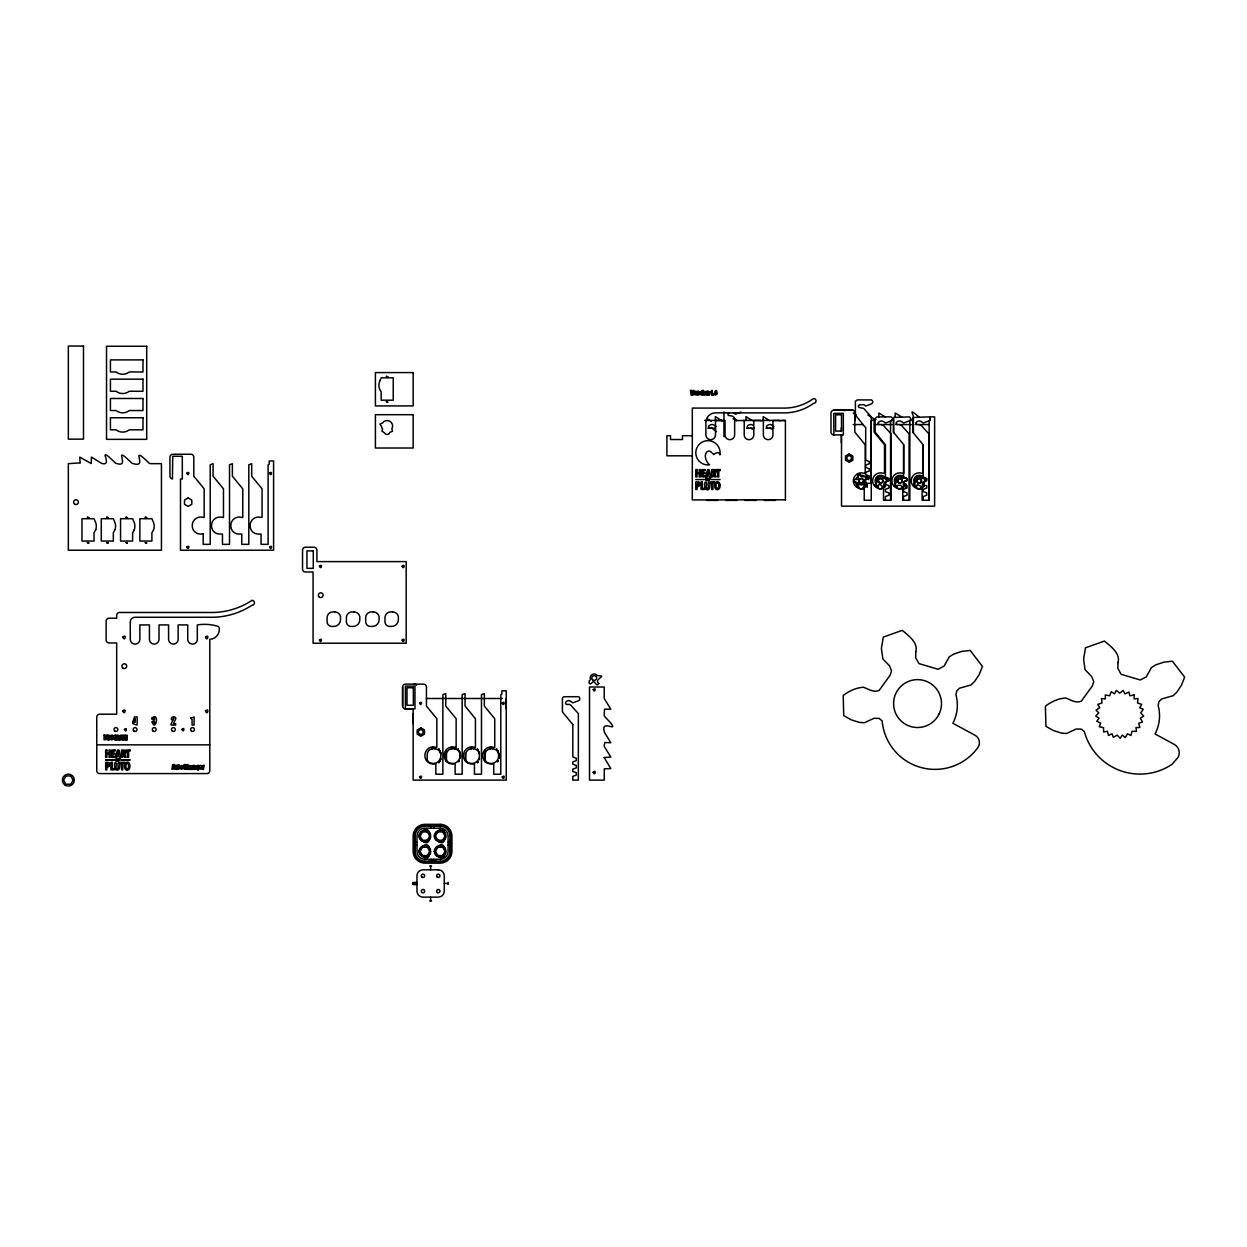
<?xml version="1.0" encoding="UTF-8"?>
<svg xmlns="http://www.w3.org/2000/svg" width="1247" height="1247" viewBox="0 0 1247 1247"><rect width="100%" height="100%" fill="white"/><g stroke="black" fill="none" stroke-linecap="round" stroke-linejoin="round"><path stroke-width="1.5" d="M405.4 708.873L405.4 686.131L414.97 686.131L414.97 708.873L405.4 708.873A2.868 2.868 0 0 1 402.61 706.005L402.61 687.003A2.868 2.868 0 0 1 405.493 684.12L423.575 684.12A2.868 2.868 0 0 1 426.443 687.003L426.443 706.067L436.84 718.693L436.84 747.312L435.904 747.312A8.417 8.417 0 0 0 424.915 755.963A7.996 7.996 0 0 0 432.522 763.928L435.858 763.912L435.842 774.216L442.872 774.216L442.872 694.673L445.756 693.566L445.756 706.067L456.137 718.693L456.137 747.312L455.171 747.312A8.417 8.417 0 0 0 444.181 755.963A7.996 7.996 0 0 0 451.788 763.928L455.124 763.912L455.155 774.216L462.169 774.216L462.169 694.673L465.053 693.566L465.053 706.067L475.434 718.708L475.434 747.327L474.437 747.327A8.417 8.417 0 0 0 463.479 755.978A7.996 7.996 0 0 0 471.085 763.928L474.421 763.912L474.452 774.216L481.482 774.216L481.482 694.673L484.35 693.566L484.35 706.067L494.747 718.708L494.747 747.327L493.734 747.327A8.417 8.417 0 0 0 482.792 755.978A7.996 7.996 0 0 0 490.398 763.928L493.734 763.912L493.75 774.216L500.78 774.216L500.78 694.797L501.886 694.049L501.886 690.822L506.251 690.822L506.251 780.108L413.147 780.108L413.147 708.873L405.119 708.842M413.147 723.634L413.147 713.658M506.251 708.857L506.251 698.491M903.514 444.758L903.498 477.149L907.037 478.443L907.037 480.796L903.498 482.075L903.498 484.382L907.037 485.66L907.037 488.013L903.498 489.307L903.498 491.599L907.037 492.892L907.037 495.23L903.498 496.524L903.514 500.281M909.032 500.281L909.079 433.785L901.441 425.352L899.243 424.557M890.545 500.281L890.545 420.738L893.413 419.615L893.413 432.117L903.81 444.758L903.81 473.377L902.844 473.377A7.996 7.996 0 0 0 891.901 480.391A7.996 7.996 0 0 0 902.064 488.497L902.828 488.232L902.812 500.281L909.842 500.281L909.842 420.738L912.726 419.615L912.726 432.117L923.107 444.758L923.216 477.149L926.755 478.443L926.755 480.796L923.216 482.075C925.009 489.541 920.738 486.081 917.558 484.6C915.594 489.307 911.728 484.35 915.532 482.34A3.928 3.928 0 0 1 917.153 477.242A3.928 3.928 0 0 1 922.344 478.474C935.203 477.772 913.521 484.319 926.755 485.66L926.755 488.013L923.216 489.307L923.216 491.599L926.755 492.892L926.755 495.23L923.216 496.524L923.248 500.281M928.766 500.281L928.797 433.785L921.159 425.352L918.977 424.557M695.779 479.565L704.43 479.565M718.677 486.704L718.708 484.787A3.663 3.663 0 0 0 718.381 483.649A1.621 1.621 0 0 0 717.945 483.103L716.854 483.057M119.806 739.939L119.65 735.574L117.078 735.122L117.015 739.907L118.262 739.923L118.294 737.772L118.652 739.923L121.816 739.112L121.879 739.97L124.451 740.001L124.482 736.837L125.682 740.017L126.15 736.79L126.118 740.017L127.21 740.032L127.256 735.247L125.635 735.216L125.324 737.46L125.027 735.216L123.422 735.2L123.359 739.985M924.651 481.077L924.651 481.28A5.502 5.502 0 0 1 922.312 485.317M450.027 836.082L450.9 835.693L450.027 851.405A9.82 9.82 0 0 1 440.207 861.225L424.884 861.225A9.82 9.82 0 0 1 415.064 851.405L415.064 836.082A9.82 9.82 0 0 1 424.884 826.262L440.207 826.262A9.82 9.82 0 0 1 450.027 836.082L450.027 851.405L450.9 851.795A10.303 10.303 0 0 1 440.596 862.098L424.494 862.098A10.303 10.303 0 0 1 414.191 851.795L414.191 835.693A10.303 10.303 0 0 1 424.494 825.389L440.596 825.389A10.303 10.303 0 0 1 450.9 835.693L450.9 851.795M450.027 844.983L450.9 835.693M714.765 473.579A1.668 1.668 0 0 0 715.716 472.457A2.619 2.619 0 0 0 715.84 471.428L715.778 470.976A1.777 1.777 0 0 0 714.656 469.698A2.884 2.884 0 0 0 713.736 469.605L711.694 469.636L711.694 476.931L712.879 476.931L713.565 473.798L714.718 476.931L716.027 476.931L714.749 473.548M894.473 485.722L895.097 483.555M418.898 836.082C433.504 813.075 433.504 859.089 418.898 836.082L420.099 836.082L423.341 830.299M426.427 841.865L429.669 836.082L430.075 833.09L424.884 830.097L419.693 833.09L419.693 839.075L424.884 842.068L430.667 837.625L426.427 830.299M418.898 851.405C433.504 828.398 433.504 874.412 418.898 851.405L420.099 851.405L423.341 845.622M426.427 857.188L429.669 851.405L430.075 848.412L424.884 845.419L419.693 848.412L419.693 854.398L424.884 857.39L430.667 852.964L426.427 845.622M434.221 836.082C448.826 813.075 448.826 859.089 434.221 836.082L435.421 836.082L438.663 830.299M441.765 841.865L444.992 836.082L445.397 833.09L440.207 830.097L435.032 833.09L435.032 839.075L440.207 842.068L445.99 837.625L441.765 830.299M434.221 851.405C448.826 828.398 448.826 874.412 434.221 851.405L435.421 851.405L438.663 845.622M441.765 857.188L444.992 851.405L445.397 848.412L440.207 845.419L435.032 848.412L435.032 854.398L440.207 857.39L445.99 852.964L441.765 845.622M851.498 458.74L851.576 458.117A2.4 2.4 0 0 0 847.991 456.043A2.4 2.4 0 0 0 847.991 460.19A2.4 2.4 0 0 0 851.576 458.117M866.291 483.119A5.502 5.502 0 0 1 864.046 485.566L862.737 488.793A2.868 2.868 0 0 1 858.419 486.314L858.544 485.566A5.502 5.502 0 0 1 855.863 481.763M120.008 739.939L120.694 735.169L122.487 735.184L123.141 739.985M897.123 485.566L896.998 486.314A2.868 2.868 0 0 0 899.866 489.183L902.641 487.047M698.772 484.428L697.042 485.379L697.681 482.994A1.839 1.839 0 0 1 698.554 483.166L698.788 484.007M719.909 454.609L720.033 453.986A12.158 12.158 0 0 0 708.187 440.643A12.158 12.158 0 0 0 695.81 453.487A12.158 12.158 0 0 0 709.59 464.819A12.08 12.08 0 0 1 705.459 457.462A6.594 6.594 0 0 1 706.472 452.38A2.821 2.821 0 0 1 710.198 451.383A22.306 22.306 0 0 1 713.783 454.609A7.716 7.716 0 0 1 716.807 452.77A2.494 2.494 0 0 1 719.503 453.565A1.824 1.824 0 0 1 719.909 454.609L719.909 454.719M878.371 479.892L876.766 479.472M897.653 479.892L896.047 479.472M916.95 479.892L915.345 479.472M440.55 759.563L438.866 762.681A10.771 10.771 0 0 0 440.861 758.425A10.646 10.646 0 0 1 438.866 762.681M433.613 747.514L432.226 747.514M452.91 747.514L451.523 747.514M472.192 747.514L470.805 747.514M491.489 747.514L490.102 747.514M883.359 487.047L880.585 489.183A2.868 2.868 0 0 1 877.701 486.314L877.826 485.566A5.502 5.502 0 0 1 877.42 485.317M921.938 487.047L919.164 489.183A2.868 2.868 0 0 1 916.28 486.314L916.405 485.566A5.502 5.502 0 0 1 915.999 485.317M424.884 861.225L424.494 862.098L431.103 861.225L431.103 859.308M440.207 826.262L440.596 825.389L433.94 826.262L433.987 828.179M863.47 481.81L864.826 482.776M458.834 761.714L459.41 760.67A10.771 10.771 0 0 1 458.818 761.699A10.646 10.646 0 0 0 459.41 760.67M497.413 761.714L497.989 760.67A10.771 10.771 0 0 1 497.397 761.699A10.646 10.646 0 0 0 497.989 760.67M421.891 841.273L422.484 840.229L429.124 840.322M420.66 831.843L427.285 831.936L427.877 830.892M421.891 856.595L422.484 855.551L429.124 855.645M420.66 847.181L427.285 847.259L427.877 846.23M437.214 841.273L437.822 840.229L444.446 840.322M435.982 831.843L442.607 831.936L443.199 830.892M437.214 856.595L437.822 855.551L444.446 855.645M435.982 847.181L442.607 847.259L443.199 846.23M419.101 837.625L420.099 836.082L419.101 834.539M419.101 852.964L420.099 851.405L419.101 849.862M430.667 834.539L429.669 836.082L430.87 836.082M434.424 837.625L435.421 836.082L434.424 834.539M430.667 849.862L429.669 851.405L430.87 851.405M445.99 834.539L444.992 836.082L446.192 836.082M434.424 852.964L435.421 851.405L434.424 849.862M445.99 849.862L444.992 851.405L446.192 851.405M477.445 762.681L478.131 761.714A10.646 10.646 0 0 1 477.445 762.681A10.771 10.771 0 0 0 478.115 761.699M865.808 483.961L866.213 486.424L862.737 488.793M885.089 483.961L885.51 486.424L882.611 488.341M904.387 483.961L904.792 486.424L901.3 488.793M923.668 483.961L924.074 486.424L920.598 488.793M907.161 480.485C900.49 479.581 906.351 491.069 900.926 485.629C899.087 483.197 890.529 490.32 896.234 482.34A3.928 3.928 0 0 1 897.856 477.242A3.928 3.928 0 0 1 903.062 478.474L905.836 477.991L907.192 479.3M887.178 480.594L887.459 477.85M415.064 851.405L414.191 851.795L415.064 845.185L416.981 845.185M430.075 839.075L427.285 840.229L427.877 841.273M445.397 839.075L442.607 840.229L443.199 841.273M430.075 854.398L427.285 855.551L427.877 856.595M445.397 854.398L442.607 855.551L443.199 856.595M741.014 412.056L735.434 414.207L733.517 412.866M865.995 477.663L868.161 477.85L868.707 479.799M708.561 489.307A1.995 1.995 0 0 0 709.029 488.886A2.323 2.323 0 0 0 709.356 488.325L709.512 487.889A4.645 4.645 0 0 0 709.637 486.922C711.258 480.874 706.862 480.079 708.358 486.642A4.645 4.645 0 0 1 708.312 487.374L707.174 488.434L706.207 487.328A4.583 4.583 0 0 1 706.161 486.735C707.688 480.142 703.246 480.75 704.898 486.985A4.879 4.879 0 0 0 704.976 487.733L705.272 488.575A1.964 1.964 0 0 0 705.989 489.338L706.878 489.619A3.382 3.382 0 0 0 707.688 489.619L707.937 489.572M729.214 412.866L727.967 413.583L728.186 415.329L732.846 416.264L736.868 420.535M911.822 419.6C917.013 416.919 905.197 405.337 919.07 417.09M427.285 831.936L429.124 831.843M442.607 831.936L444.446 831.843M420.66 840.322L422.484 840.229L423.341 841.865M435.982 840.322L437.822 840.229L438.663 841.865M427.285 847.259L429.124 847.181M442.607 847.259L444.446 847.181M420.66 855.645L422.484 855.551L423.341 857.188M435.982 855.645L437.822 855.551L438.663 857.188M886.056 477.57L885.089 477.632M924.635 477.57L923.668 477.632M833.853 434.922L833.76 413.38L843.346 413.38L843.346 434.922L833.853 434.922A2.868 2.868 0 0 1 830.985 432.054L830.985 413.053A2.868 2.868 0 0 1 833.853 410.185L852.901 410.185L854.678 411.37L854.818 432.117L865.215 444.758L865.215 473.377L864.233 473.377A7.996 7.996 0 0 0 853.307 480.391A7.996 7.996 0 0 0 863.47 488.481L864.233 488.232L864.218 500.281L871.248 500.281L871.248 420.738L874.116 419.615L874.116 432.117L884.513 444.758L884.513 473.377L883.531 473.377A7.996 7.996 0 0 0 872.604 480.391A7.996 7.996 0 0 0 882.767 488.481L883.531 488.232L883.515 500.281L890.95 500.281L890.997 433.785L883.359 425.352L881.177 424.557M704.633 420.426L721.717 420.426A2.135 2.135 0 0 1 722.418 420.878M743.243 420.426L760.311 420.426A2.135 2.135 0 0 1 761.029 420.878M762.541 420.426L779.609 420.426A2.135 2.135 0 0 1 780.326 420.878M781.838 420.426L785.407 420.426L785.407 499.922M785.407 420.535L772.953 420.535L772.953 434.907A4.785 4.785 0 0 1 768.152 439.692A4.785 4.785 0 0 1 763.367 434.907L763.367 420.535L753.796 420.535L753.796 434.907A4.785 4.785 0 0 1 749.011 439.692A4.785 4.785 0 0 1 744.21 434.907L744.21 420.535L734.639 420.535L734.639 434.907A4.785 4.785 0 0 1 729.854 439.692A4.785 4.785 0 0 1 725.053 434.907L725.053 420.535L715.482 420.535L715.482 434.907A4.785 4.785 0 0 1 710.696 439.692A4.785 4.785 0 0 1 705.896 434.907L705.896 422.452A9.571 9.571 0 0 1 715.482 412.866L785.407 412.866A50.207 50.207 0 0 0 813.652 403.295A2.4 2.4 0 0 0 816.052 400.895A2.4 2.4 0 0 0 813.652 398.51L809.428 401.253A50.207 50.207 0 0 1 785.407 408.081L692.303 408.081L692.303 499.922L785.407 499.813M853.119 424.557L862.815 424.557M874.459 424.557L891.932 424.557M895.814 424.557L911.339 424.557M915.22 424.557L928.797 424.557M752.814 425.211C750.647 422.936 744.397 426.552 748.512 428.095M707.813 428.189L715.575 428.189M746.61 428.189L754.373 428.189M766.001 428.189L773.764 428.189M692.303 435.702L682.483 435.702L682.483 439.536L670.512 439.536L670.512 435.702L666.911 435.702L666.911 455.81L692.303 455.81M713.58 470.633C710.961 475.45 716.838 471.272 713.658 470.633M711.429 479.565L720.08 479.565M697.93 486.424L697.042 486.424L697.042 489.448L695.826 489.448L695.795 481.903L697.852 481.903A2.182 2.182 0 0 1 699.91 483.103M706.566 500.406L711.351 500.406M712.785 500.406L717.586 500.406M725.848 500.406L730.648 500.406M732.083 500.406L736.868 500.406M745.16 500.406L749.961 500.406M751.395 500.406L756.181 500.406M764.427 500.406L769.212 500.406M770.646 500.406L775.447 500.406M426.443 698.491L502.37 698.491M96.752 744.849L209.777 744.849M431.961 748.605L435.406 748.605M451.258 748.605L456.433 748.605M470.54 748.605L473.985 748.605M489.837 748.605L493.282 748.605M415.064 842.302L416.981 842.302M448.109 842.302L450.027 842.302M448.109 845.185L450.027 845.185M429.669 865.995L431.587 865.995M416.981 882.533L413.147 882.502L413.147 884.435L416.981 884.435L413.147 884.404M413.147 882.627L416.981 882.627M413.147 882.985L416.981 882.985M413.147 883.219L416.981 883.219M413.147 883.468L416.981 883.468M444.275 883.468L448.109 883.468M413.147 883.718L416.981 883.718M413.147 884.154L416.981 883.952M429.669 900.958L431.587 900.958M833.853 410.185L853.151 410.201M115.114 737.32L116.563 737.336L116.532 739.907C113.383 741.871 111.949 733.953 116.018 735.231C115.363 733.766 115.753 742.869 115.098 738.053M769.648 428.095L772.174 429.217M750.351 428.095L752.876 429.217M711.741 428.095L716.464 431.665M432.553 861.225L440.596 862.098L440.207 861.225M917.137 424.557C913.038 423.014 919.288 419.397 921.455 421.673L923.372 423.014L928.953 420.863A2.135 2.135 0 0 0 928.953 416.888L913.396 417.449L913.396 432.756M897.419 424.557C893.304 423.014 899.555 419.397 901.721 421.673L903.639 423.014L909.219 420.863A2.135 2.135 0 0 0 909.219 416.888L893.663 417.449L893.663 432.756M879.338 424.557C875.223 423.014 881.473 419.397 883.64 421.673L885.557 423.014L891.137 420.863A2.135 2.135 0 0 0 891.137 416.888L876.937 416.888L875.02 418.805L875.176 432.132L885.432 444.758L885.417 477.149L888.955 478.443L888.955 480.796L885.417 482.075L885.417 484.382L888.955 485.66L888.955 488.013L885.417 489.307L885.417 491.599L888.955 492.892L888.955 495.23L885.417 496.524L885.432 500.281M767.809 428.095C763.694 426.552 769.945 422.936 772.111 425.211L774.028 426.552M709.902 428.095C705.802 426.552 712.053 422.936 714.219 425.211L716.137 426.552M440.596 862.098L433.987 861.225L433.987 859.308M415.064 836.082L414.191 835.693L415.064 844.983M901.83 417.09L895.175 413.006L895.237 416.888M885.541 417.09L878.823 413.006L878.964 416.888M867.928 415.064L874.428 419.101A3.367 3.367 0 0 0 876.033 419.6M853.197 413.053L856.159 414.892M769.851 420.722L763.195 416.654L763.258 420.535M752.611 420.722L745.94 416.654L746.018 420.535M733.08 418.711L736.322 420.722M721.951 420.722L715.295 416.654L715.388 420.722M706.94 418.54L711.382 421.299M894.458 485.971L897.092 487.047M478.115 750.429A10.771 10.771 0 0 0 477.445 749.463A10.646 10.646 0 0 1 478.131 750.429L477.445 748.605M914.394 483.555L913.755 485.971L916.389 487.047M875.815 483.555L875.176 485.971L877.81 487.047M856.518 483.555L855.894 485.971L858.513 487.047M437.214 830.892L437.822 831.936M435.421 836.082L437.822 840.229M437.214 846.23L437.822 847.259M435.421 851.405L437.822 855.551M421.891 830.892L422.484 831.936M420.099 836.082L422.484 840.229M421.891 846.23L422.484 847.259M420.099 851.405L422.484 855.551M497.413 750.429L497.989 751.473A10.771 10.771 0 0 0 497.397 750.429A10.646 10.646 0 0 1 497.989 751.473M458.834 750.429A10.646 10.646 0 0 1 460.19 758.425A10.771 10.771 0 0 0 458.818 750.429L459.831 752.58M424.884 826.262L424.494 825.389L431.103 826.262L431.103 828.179M478.692 751.473A10.646 10.646 0 0 1 479.472 753.718A10.771 10.771 0 0 0 478.677 751.473L479.129 752.58M440.55 752.58L438.866 748.605M109.767 763.819L109.83 764.255A2.915 2.915 0 0 1 109.674 765.611A2.073 2.073 0 0 1 107.788 766.889L106.899 766.858L106.899 769.882L105.683 769.882L105.652 762.338L107.71 762.338A2.182 2.182 0 0 1 109.767 763.538M854.803 411.853L854.818 420.847M923.107 444.758L923.107 473.377L922.141 473.377A7.996 7.996 0 0 0 911.198 480.391A7.996 7.996 0 0 0 921.362 488.497L922.125 488.232L922.11 500.281L929.14 500.281L929.14 420.847L930.262 420.114L930.262 416.888L934.627 416.888L934.627 506.157L841.522 506.157L841.522 434.922M905.805 483.665L905.805 487.468M867.226 483.665L867.226 487.468M841.32 427.783L841.32 431.571M841.32 435.359L841.32 442.934M723.946 411.9L723.946 436.731M496.727 748.605L496.727 749.463M484.662 750.46L484.662 761.621M465.365 753.391L465.365 759.766M458.148 748.605L458.148 749.463M448.109 882.517L448.109 884.435M446.083 750.46L446.083 761.621M430.636 865.995L430.636 869.829M430.636 897.123L430.636 900.958M402.61 687.003L402.61 706.005M178.274 765.549C178.305 775.12 182.919 762.057 176.84 765.455L176.56 768.729L176.482 765.455L175.281 765.455L175.874 769.415L178.04 769.368L178.04 765.455M453.986 748.792A6.048 6.048 0 0 1 459.878 753.437C461.328 758.8 456.87 764.567 451.18 763.304A4.739 4.739 0 0 1 446.457 759.018L446.457 754.747A5.752 5.752 0 0 1 452.209 748.792M471.491 748.792A5.752 5.752 0 0 0 465.755 754.747L465.755 759.018A4.739 4.739 0 0 0 470.462 763.304C476.167 764.567 480.609 758.8 479.16 753.437A6.048 6.048 0 0 0 473.283 748.792M414.113 684.12A2.868 2.868 0 0 1 416.389 685.258M434.704 748.792A6.048 6.048 0 0 1 440.581 753.437C442.03 758.8 437.588 764.567 431.883 763.304A4.739 4.739 0 0 1 427.175 759.018L427.175 754.747A5.752 5.752 0 0 1 432.927 748.792M492.565 748.792A6.048 6.048 0 0 1 498.441 753.437C499.891 758.8 495.449 764.567 489.744 763.304A4.739 4.739 0 0 1 485.036 759.018L485.036 754.747A5.752 5.752 0 0 1 490.788 748.792M126.945 770.054A2.229 2.229 0 0 1 126.072 769.726M126.82 770.054A2.634 2.634 0 0 0 127.428 770.069A2.229 2.229 0 0 0 128.316 769.82A2.603 2.603 0 0 0 129.158 769.056A3.492 3.492 0 0 0 129.563 768.339L129.641 768.121A5.487 5.487 0 0 0 129.891 766.921L129.859 765.019A5.222 5.222 0 0 0 129.641 764.084L129.158 763.148A2.354 2.354 0 0 0 127.459 762.135A2.712 2.712 0 0 0 126.82 762.182A2.354 2.354 0 0 0 125.277 763.164A3.585 3.585 0 0 0 124.809 764.099M125.963 769.726A2.541 2.541 0 0 1 125.292 769.056A3.367 3.367 0 0 1 124.981 768.526L124.809 768.121A5.518 5.518 0 0 1 124.544 766.921L124.544 765.284A5.487 5.487 0 0 1 124.794 764.084M125.62 752.907A2.619 2.619 0 0 0 125.698 751.863L125.635 751.411A1.777 1.777 0 0 0 124.513 750.133A2.884 2.884 0 0 0 123.593 750.039L121.551 750.071L121.551 757.365C124.762 758.223 121.427 749.494 124.575 757.365L125.885 757.365L124.606 753.983A1.668 1.668 0 0 0 125.573 752.892M914.939 484.335A5.502 5.502 0 0 1 916.607 475.918A5.502 5.502 0 0 1 924.479 479.378M904.636 483.555A5.502 5.502 0 0 1 903.405 485.021M895.642 484.335A5.502 5.502 0 0 1 896.702 476.292A5.502 5.502 0 0 1 904.636 478.053M886.009 481.747A5.502 5.502 0 0 1 883.328 485.566M876.36 484.335A5.502 5.502 0 0 1 878.044 475.918A5.502 5.502 0 0 1 885.9 479.378M842.473 410.185A2.868 2.868 0 0 1 844.235 410.777M864.171 486.314A2.868 2.868 0 0 1 863.329 488.341M855.972 479.378A5.502 5.502 0 0 1 858.544 476.027M859.869 475.481A5.502 5.502 0 0 1 865.184 476.9M866.057 478.053A5.502 5.502 0 0 1 866.618 479.378M699.957 483.82A2.915 2.915 0 0 1 699.816 485.177A2.073 2.073 0 0 1 697.93 486.455M708.483 489.385A2.323 2.323 0 0 1 707.766 489.681M718.631 486.704A2.556 2.556 0 0 1 718.007 488.278L716.854 488.294A1.606 1.606 0 0 1 716.355 487.686M716.339 487.686A3.195 3.195 0 0 1 716.074 486.86L716.027 484.787A2.728 2.728 0 0 1 716.713 483.057M203.199 534.028L203.183 544.347L210.213 544.347L210.213 464.804L213.081 463.681L213.081 476.183L223.478 488.824L223.478 517.443L222.496 517.443A8.417 8.417 0 0 0 211.522 526.094A7.996 7.996 0 0 0 219.129 534.043L222.465 534.028L222.48 544.347L229.51 544.347L229.51 464.804L232.378 463.681L232.378 476.198L242.775 488.824L242.775 517.443L241.809 517.443A8.417 8.417 0 0 0 230.82 526.094A7.996 7.996 0 0 0 238.426 534.059L241.762 534.028L241.778 544.347L248.808 544.347L248.808 464.804L251.691 463.681L251.691 476.198L262.073 488.824L262.073 517.443L261.106 517.443A8.417 8.417 0 0 0 250.117 526.094A7.996 7.996 0 0 0 257.724 534.059L261.059 534.028L261.091 544.347L268.105 544.347L268.105 464.913L269.227 464.18L269.227 460.954L273.592 460.954L273.592 550.223L180.488 550.223L180.488 479.004L182.311 479.004L182.311 456.262L172.725 456.262L172.445 478.973A2.868 2.868 0 0 1 169.951 476.12L169.951 457.119A2.868 2.868 0 0 1 172.819 454.251L190.916 454.251A2.868 2.868 0 0 1 193.784 457.119L193.784 476.183L204.181 488.824L204.181 517.443L203.23 517.443A8.417 8.417 0 0 0 192.256 526.094A7.996 7.996 0 0 0 199.863 534.043L203.199 534.028M302.538 550.114L302.538 569.115A2.868 2.868 0 0 0 305.421 571.983L313.075 571.983L313.075 643.218L406.179 643.218L406.179 561.602L316.909 561.602L316.909 550.114A2.868 2.868 0 0 0 314.041 547.246L305.421 547.246A2.868 2.868 0 0 0 302.538 550.114M572.825 724.585L572.794 756.991L576.332 758.27L576.332 760.623L572.794 761.917L572.794 764.208L576.332 765.487L576.332 767.84L572.794 769.134L572.794 771.425L576.332 772.719L576.332 775.073L572.794 776.351L572.825 780.108L578.343 780.108L578.374 713.611L571.079 705.506A3.398 3.398 0 0 0 568.554 704.384C562.646 705.599 566.465 697.977 571.032 701.5L572.95 702.84L578.53 700.689A2.135 2.135 0 0 0 578.53 696.714L564.33 696.714A1.917 1.917 0 0 0 562.413 698.632L562.413 711.226A1.917 1.917 0 0 0 562.974 712.583L572.825 724.585M865.699 427.783L865.683 460.19L869.221 461.468L869.221 463.822L865.683 465.115L865.683 467.407L869.221 468.701L869.221 471.054L865.683 472.332L865.683 474.624L869.221 475.918L869.221 478.271L865.683 479.549L865.699 483.306L871.217 483.306L871.263 416.81L863.625 408.377L859.23 407.535L858.17 406.148L859.604 404.714L863.922 404.714L865.839 406.054L871.404 403.888A2.135 2.135 0 0 0 871.404 399.913L857.203 399.913L855.364 401.331L855.442 415.157L865.699 427.783M117.467 759.859C116.439 762.993 115.16 757.537 117.467 759.859M707.61 479.425C706.566 482.527 705.428 477.009 707.61 479.503M105.636 759.891L114.288 760L105.636 759.891M119.494 767.076L119.494 767.357A4.645 4.645 0 0 1 119.369 768.339L119.213 768.76A2.323 2.323 0 0 1 118.886 769.321A1.995 1.995 0 0 1 118.418 769.742A2.058 2.058 0 0 1 117.795 770.007L117.545 770.054A3.382 3.382 0 0 1 116.735 770.054L115.846 769.773A1.964 1.964 0 0 1 115.238 769.196L114.833 768.168A4.879 4.879 0 0 1 114.755 767.419C113.103 761.184 117.545 760.592 116.018 767.186A4.583 4.583 0 0 0 116.065 767.778L117.031 768.869L118.169 767.809A4.645 4.645 0 0 0 118.216 767.076C116.641 760.935 121.084 760.935 119.494 767.076M128.566 765.222L128.535 767.139A3.398 3.398 0 0 1 128.254 768.121A1.606 1.606 0 0 1 127.818 768.666L126.711 768.729A1.606 1.606 0 0 1 126.259 768.23A3.04 3.04 0 0 1 125.947 767.31L125.9 765.066A3.32 3.32 0 0 1 126.196 764.084A1.606 1.606 0 0 1 126.633 763.538L127.802 763.554A1.621 1.621 0 0 1 128.176 763.975A3.492 3.492 0 0 1 128.55 765.222M104.124 734.966L104.062 739.767L105.309 739.767L106.743 735.683L104.124 734.966M105.356 735.808L105.434 737.024L105.356 735.808M107.164 735.013L107.102 739.798L108.349 739.814L108.38 737.647L108.738 739.814L109.892 739.83L109.752 735.449L107.164 735.013M108.395 735.839L108.567 736.899L108.395 735.839M111.622 736.291L111.778 739.144L111.622 736.291M118.309 735.948L118.481 737.008L118.309 735.948M132.712 722.184L132.696 723.572L137.108 725.053L137.201 716.947L134.52 716.916L132.712 722.184M135.159 718.771L135.112 722.216L134.224 722.2L135.159 718.771M171.229 723.884L171.213 725.037L175.656 725.084L175.671 723.712L173.458 723.681L175.874 718.506A1.948 1.948 0 0 0 174.549 716.963C172.133 715.279 169.311 720.704 173.084 719.722L173.754 718.101L171.229 723.884M190.729 718.21L192.069 719.55L192.054 725.037L194.08 725.053L194.173 716.947L190.729 718.21M604.203 757.537L610.812 768.604L604.296 768.838L604.218 780.108L589.519 780.108L589.519 687.003L604.218 687.003L604.218 697.541A3.367 3.367 0 0 0 604.717 699.318L610.812 709.216L604.499 709.169L604.218 714.78A3.367 3.367 0 0 0 604.717 716.557C624.809 737.429 600.384 717.477 604.218 731.069A3.367 3.367 0 0 0 604.717 732.831L610.812 742.744L604.811 742.511L604.218 745.425A3.367 3.367 0 0 0 604.717 747.202L610.812 757.1L604.203 757.537M720.065 485.114L720.049 486.486A5.487 5.487 0 0 1 719.784 487.686L719.706 487.889A3.492 3.492 0 0 1 719.301 488.621A2.603 2.603 0 0 1 718.459 489.385A2.229 2.229 0 0 1 717.571 489.635A2.634 2.634 0 0 1 716.963 489.619A2.198 2.198 0 0 1 716.105 489.292A2.541 2.541 0 0 1 715.435 488.621A3.367 3.367 0 0 1 715.123 488.091L714.952 487.686A5.518 5.518 0 0 1 714.687 486.486L714.687 484.849A5.487 5.487 0 0 1 714.936 483.649A3.585 3.585 0 0 1 715.419 482.714A2.354 2.354 0 0 1 716.963 481.716A2.712 2.712 0 0 1 717.571 481.716A2.354 2.354 0 0 1 719.332 482.714L719.784 483.649A5.222 5.222 0 0 1 720.002 484.584L720.065 485.114M1134.193 695L1134.115 698.912L1137.997 698.554L1137.513 702.949L1141.66 704.384L1139.758 707.735L1143.265 709.294L1140.74 712.91L1143.686 716.152L1140.397 718.163L1142.47 722.06L1138.76 723.182L1139.82 727.453L1135.939 727.64L1136.516 731.428L1132.089 731.256L1130.951 735.481L1127.491 733.75L1125.308 737.601L1122.378 735.091L1120.149 738.24L1117.109 735.091L1113.337 737.413L1112.012 733.75L1108.536 735.481L1107.383 731.256L1103.611 732.005L1103.548 727.64L1099.246 726.736L1100.711 723.182L1096.768 721.249L1099.09 718.163L1095.77 716.152L1098.763 712.91L1096.051 710.151L1099.745 707.735L1097.828 704.384L1101.989 702.949L1101.506 698.554L1105.341 698.912L1105.294 695L1109.612 695.779L1111.295 691.726L1114.506 693.878L1116.299 690.417L1119.744 693.176L1123.157 690.417L1124.965 693.878L1128.971 692.038L1129.86 695.779L1134.193 695M865.137 479.705L865.137 479.908A3.928 3.928 0 0 1 862.659 484.647A3.928 3.928 0 0 1 857.749 482.527C854.086 484.397 852.262 478.006 856.876 479.565C861.272 478.754 854.631 473.33 859.962 473.626C859.807 481.03 872.682 471.74 865.137 479.705M915.812 651.807L915.657 657.715L918.945 663.591L938.118 669.265L944.073 666.116L949.279 656.81L953.643 654.114L961.671 651.433L970.197 650.451L982.449 666.412L979.3 674.393L974.64 681.454L970.914 684.993L959.535 688.204L956.73 690.9L955.95 694.719A39.265 39.265 0 0 1 952.864 723.26L974.577 735.013A8.448 8.448 0 0 1 977.819 747.67A53.06 53.06 0 0 1 882.143 720.891L879.119 718.412L874.053 718.288L864.374 722.761L859.261 722.372L851.187 719.815L843.72 715.591L843.19 695.483C849.051 691.025 856.034 687.752 863.438 687.237C868.458 688.999 873.617 692.896 879.135 690.433L890.124 675.25L891.527 670.886L889.485 665.773L882.876 658.946L881.395 648.409L883.297 637.077L902.251 630.359C908.315 635.487 918.447 642.61 915.812 651.807M1118.013 662.531L1117.858 668.439L1121.147 674.315L1140.319 679.989L1146.274 676.84L1151.464 667.535L1155.844 664.838L1163.872 662.157L1172.398 661.175L1184.65 677.137L1181.501 685.117L1176.841 692.194L1173.115 695.717L1161.736 698.928L1158.931 701.625L1158.151 705.443A39.265 39.265 0 0 1 1155.065 733.984L1174.253 744.381A9.571 9.571 0 0 1 1178.103 757.365L1171.993 764.364A57.643 57.643 0 0 1 1084.329 731.615L1081.32 729.136L1076.255 729.012L1066.575 733.485L1061.462 733.096L1053.388 730.539L1045.921 726.315L1045.391 706.207C1051.252 701.749 1058.235 698.476 1065.639 697.961C1070.643 699.723 1075.818 703.62 1081.32 701.173L1092.325 685.975L1093.728 681.61L1091.671 676.498L1085.061 669.67L1083.596 659.133L1085.498 647.801L1104.452 641.083C1110.516 646.211 1120.648 653.334 1118.013 662.531M183.013 767.793C179.022 773.748 181.189 760.296 183.013 767.793M706.285 393.584C702.295 399.539 704.461 386.102 706.285 393.584M108.645 764.582L106.899 765.814L106.899 763.429L108.645 764.582M717.165 393.6C712.38 399.726 716.09 383.967 717.165 393.6M124.497 752.19L122.752 753.328L122.752 751.068L124.497 752.19M598.778 683.465C596.269 688.469 594.632 678.384 592.044 682.764C589.317 686.333 587.54 680.987 590.595 679.599A3.928 3.928 0 0 1 592.216 674.502A3.928 3.928 0 0 1 597.407 675.734C608.77 675.671 593.089 678.867 598.778 683.465M885.136 486.205C882.611 491.224 881.052 481.139 878.402 485.504C875.675 489.073 873.898 483.727 876.953 482.34A3.928 3.928 0 0 1 878.574 477.242A3.928 3.928 0 0 1 883.764 478.474C895.128 478.38 879.509 481.716 885.136 486.205M198.881 768.479C198.865 773.904 192.817 764.52 198.881 765.455L198.881 768.479M382.174 431.166L384.606 433.036A2.868 2.868 0 0 0 389.875 432.335L392.509 431.259L391.87 428.843A5.502 5.502 0 0 0 390.062 421.439A5.502 5.502 0 0 0 382.595 422.936L379.899 424.089L381.613 426.568A5.502 5.502 0 0 0 382.595 429.249L382.174 431.166M186.349 767.638C186.177 771.441 181.485 768.323 183.449 765.502C184.291 762.509 188.593 766.874 185.102 766.671C184.992 761.683 183.636 771.862 186.349 767.638M115.254 759.859C117.841 764.801 119.026 755.323 115.254 759.859M124.435 729.495C126.29 733.922 127.693 725.972 124.435 729.495M181.953 729.401C183.808 733.828 185.211 725.879 181.953 729.401M705.397 479.425C708.125 484.319 709.044 474.811 705.397 479.425M203.635 767.092L203.588 769.368L202.404 769.368L202.404 765.455L204.305 765.377L203.635 767.092M698.133 392.883L698.102 395.174L696.902 395.174L696.902 391.246L698.803 391.168L698.195 392.743M194.205 765.455L195.685 765.892L195.748 769.368L194.548 769.368L194.47 766.094L194.189 769.368L192.989 769.368L192.989 765.455L194.205 765.455M707.891 391.246L709.387 391.683L709.434 395.174L708.249 395.174L708.062 391.87L707.875 395.174L706.675 395.174L706.675 391.246L707.891 391.246M151.947 718.054L151.916 719.285L153.942 719.285C153.786 715.653 155.984 720.532 153.459 719.893L153.459 721.062C156.296 720.875 153.287 726.518 153.942 721.654L151.916 721.654C155.532 733.018 160.068 711.32 151.947 718.054M189.918 766.297C193.347 764.723 187.268 770.552 192.584 769.368L192.397 765.829L189.918 766.297M700.502 394.208C696.356 394.598 704.446 395.938 700.113 391.932C704.43 391.761 695.732 390.576 700.502 394.208M199.302 766.344C199.317 771.41 203.588 768.246 200.455 767.482C204.321 768.214 200.253 763.304 199.302 766.344M693.815 392.135C693.815 397.201 698.102 394.036 694.969 393.273C698.819 394.005 694.766 389.095 693.815 392.135M197.681 767.7L197.509 766.079L197.681 767.7M692.241 391.262L692.023 393.725L691.695 390.373L690.386 390.373L691.103 395.174L693.005 395.174L693.628 390.373L692.241 391.262M173.349 768.511L171.977 769.368L172.616 764.582L174.409 764.582L175.126 769.368L173.349 768.511M715.575 391.122L715.747 394.52L715.762 391.028M191.383 768.308L191.383 767.513L191.383 768.308M181.501 766.157L181.641 768.744L181.657 766.079M704.773 391.948L704.914 394.535L704.773 391.948M188.001 766.172L187.954 769.368L186.769 769.368L186.769 764.582L187.954 764.582C188.079 765.907 191.305 765.845 189.528 769.368L188.328 769.368L188.048 766.094M80.104 462.84L68.336 463.666L68.336 550.223L161.44 550.223L161.44 463.666L150.903 463.666A3.367 3.367 0 0 1 149.126 463.167C128.192 442.856 148.674 468.654 133.663 463.666A3.367 3.367 0 0 1 131.886 463.167C111.014 442.872 130.888 467.719 117.374 463.666A3.367 3.367 0 0 1 115.612 463.167C94.788 442.997 113.368 465.427 103.002 463.666A3.367 3.367 0 0 1 101.241 463.167L91.39 457.072L91.28 463.557L79.777 457.088L80.104 462.84M173.567 765.658L173.317 767.669L173.567 765.658M87.415 517.256L88.802 517.63L87.415 517.256M87.415 542.648L88.802 543.006L87.415 542.648M106.696 517.256L108.084 517.63L106.696 517.256M106.696 542.648L108.084 543.006L106.696 542.648M125.994 517.256L127.381 517.63L125.994 517.256M125.994 542.648L127.381 543.006L125.994 542.648M122.845 637.092C124.606 642.579 127.116 633.227 122.845 637.092M145.276 517.256L146.663 517.63L145.276 517.256M122.845 710.946C124.606 716.433 127.116 707.08 122.845 710.946M145.276 542.648L146.663 543.006L145.276 542.648M121.629 736.244L121.364 738.255L121.629 736.244M186.894 473.19C188.359 477.757 190.448 469.963 186.894 473.19M186.894 547.043C188.359 551.61 190.448 543.817 186.894 547.043M205.506 637.092C207.267 642.579 209.777 633.227 205.506 637.092M205.506 710.946C207.267 716.433 209.777 707.08 205.506 710.946M269.555 473.19C271.02 477.757 273.109 469.963 269.555 473.19M269.555 547.043C271.02 551.61 273.109 543.817 269.555 547.043M319.481 566.169C320.962 570.752 323.051 562.943 319.481 566.169M319.481 640.038C320.962 644.605 323.051 636.812 319.481 640.038M386.399 376.376L387.786 376.75L386.399 376.376M386.399 401.752L387.786 402.126L386.399 401.752M402.142 566.169C403.607 570.752 405.711 562.943 402.142 566.169M402.142 640.038C403.607 644.605 405.711 636.812 402.142 640.038M419.569 703.059C421.034 707.626 423.123 699.832 419.569 703.059M419.569 776.912C421.034 781.495 423.123 773.686 419.569 776.912M502.229 703.059C503.694 707.626 505.783 699.832 502.229 703.059M502.229 776.912C503.694 781.495 505.783 773.686 502.229 776.912M593.229 689.56C594.694 694.143 596.799 686.333 593.229 689.56M593.182 772.22C594.71 776.975 596.892 768.853 593.182 772.22M118.153 751.208L117.358 754.84L118.964 754.84L118.153 751.208M708.296 470.758L707.501 474.406L709.107 474.406L708.327 470.758M117.202 755.807L116.828 757.365L115.581 757.365L117.405 750.024L118.995 750.024L120.772 757.365L117.202 755.807M707.345 475.372L706.971 476.931L705.724 476.931L707.548 469.589L709.138 469.589L710.93 476.931L707.345 475.372M110.484 735.714L110.422 736.011A27.372 27.372 0 0 0 110.375 738.879L111.778 739.954L113.196 738.91A27.372 27.372 0 0 0 113.228 736.026L112.199 734.997L110.484 735.714M95.738 529.679L94.039 532.796L94.039 541.058L81.975 541.058L81.975 518.721L94.039 518.721L95.738 522.696A10.771 10.771 0 0 1 95.738 529.679M115.02 529.679L113.337 532.796L113.337 541.058L101.272 541.058L101.272 518.721L113.337 518.721L115.02 522.696A10.771 10.771 0 0 1 115.02 529.679M134.302 529.679L132.618 532.796L132.618 541.058L120.554 541.058L120.554 518.721L132.618 518.721L134.302 522.696A10.771 10.771 0 0 1 134.302 529.679M153.599 529.679L151.916 532.796L151.916 541.058L139.851 541.058L139.851 518.721L151.916 518.721L153.599 522.696A10.771 10.771 0 0 1 153.599 529.679M379.899 380.709L379.478 381.816A10.771 10.771 0 0 0 379.478 388.799L381.161 391.917L381.161 400.178L393.226 400.178L393.226 377.841L381.161 377.841L379.899 380.709M939.256 713.674L937.744 716.417A23.942 23.942 0 0 1 896.811 715.56A23.942 23.942 0 0 1 916.483 679.646A23.942 23.942 0 0 1 939.256 713.674M65.935 775.961L63.55 780.108L65.935 784.254L70.736 784.254L73.121 780.108L70.736 775.961L65.935 775.961M712.053 390.373L710.743 391.698L711.569 395.174L712.754 395.174L712.053 390.373M252.081 600.399L245.659 604.156A74.025 74.025 0 0 1 209.777 612.48L119.541 612.48A2.868 2.868 0 0 0 116.672 615.348L116.672 618.216L109.003 618.216A2.868 2.868 0 0 0 106.135 621.1L106.135 640.085A2.868 2.868 0 0 0 109.003 642.953L116.672 642.953L116.672 714.204L99.62 714.204A2.868 2.868 0 0 0 96.752 717.072L96.752 770.708A2.868 2.868 0 0 0 99.62 773.576L206.893 773.576A2.868 2.868 0 0 0 209.777 770.708L209.777 639.29A9.867 9.867 0 0 0 219.347 628.753A2.806 2.806 0 0 0 216.962 626.01A46.778 46.778 0 0 0 197.322 624.918L197.322 639.29A4.785 4.785 0 0 1 192.537 644.076A4.785 4.785 0 0 1 187.736 639.29L187.736 624.918L178.165 624.918L178.165 639.29A4.785 4.785 0 0 1 173.38 644.076A4.785 4.785 0 0 1 168.579 639.29L168.579 624.918L159.008 624.918L159.008 639.29A4.785 4.785 0 0 1 154.223 644.076A4.785 4.785 0 0 1 149.422 639.29L149.422 624.918L139.851 624.918L139.851 639.29A4.785 4.785 0 0 1 135.066 644.076A4.785 4.785 0 0 1 130.28 639.29L130.265 621.739A4.801 4.801 0 0 1 135.066 617.265L209.777 617.265A74.025 74.025 0 0 0 252.081 605.185A2.4 2.4 0 0 0 254.466 602.784A2.4 2.4 0 0 0 252.081 600.399M188.157 497.974L184.509 500.078L184.509 504.302L188.157 506.407L191.804 504.302L191.804 500.078L188.157 497.974M849.191 453.908L845.528 456.012L845.528 460.221L849.191 462.341L852.839 460.221L852.839 456.012L849.191 453.908M420.816 727.858L417.168 729.963L417.168 734.171L420.816 736.276L424.463 734.171L424.463 729.963L420.816 727.858M83.487 346.043L68.336 346.043L68.336 439.147L83.487 439.147L83.487 346.043M146.71 346.261L106.525 346.261L106.525 439.349L146.71 439.349L146.71 346.261M142.984 359.9L110.422 359.9L110.422 371.965L116.065 371.965A10.646 10.646 0 0 0 129.283 371.965L142.984 371.965L142.984 359.9M413.147 372.588L375.409 372.588L375.409 405.914L413.147 405.914L413.147 372.588M142.984 379.182L110.422 379.182L110.422 391.262L116.065 391.262A10.646 10.646 0 0 0 129.283 391.262L142.984 391.262L142.984 379.182M703.152 390.373L701.921 390.997L703.152 390.373M703.152 391.246L701.921 391.246L701.921 395.174L703.152 395.174L703.152 391.246M714.017 394.192L713.113 395.174L714.017 394.192M142.984 398.479L110.422 398.479L110.422 410.544L116.065 410.544A10.646 10.646 0 0 0 129.283 410.544L142.984 410.544L142.984 398.479M413.147 414.69L375.409 414.69L375.409 448.016L413.147 448.016L413.147 414.69M841.522 414.83L835.584 414.83L835.584 431.103L841.522 431.103L841.522 414.83M142.984 417.761L110.422 417.761L110.422 429.825L116.065 429.825A10.646 10.646 0 0 0 129.283 429.825L142.984 429.825L142.984 417.761M697.011 469.589L695.779 469.589L695.779 476.931L697.011 476.931L697.011 473.673L699.208 473.673L699.208 476.931L700.44 476.931L700.44 469.589L699.208 469.589L699.208 472.566L697.011 472.566L697.011 469.589M705.21 469.589L701.936 469.589L701.936 476.931L705.319 476.931L705.319 475.824L703.121 475.824L703.121 473.657L705.054 473.657L705.054 472.644L703.121 472.644L703.121 470.696L705.21 470.696L705.21 469.589M720.158 469.589L716.168 469.589L716.168 470.649L717.555 470.649L717.555 476.931L718.771 476.931L718.771 470.649L720.158 470.649L720.158 469.589M710.478 478.1L708.717 478.1L708.717 480.765L709.356 479.721C711.678 479.44 708 478.973 710.478 478.1M702.342 481.903L701.063 481.903L701.063 489.448L704.43 489.448L704.43 488.263L702.342 488.263L702.342 481.903M714.36 481.903L710.26 481.903L710.26 482.994L711.678 482.994L711.678 489.448L712.941 489.448L712.941 482.994L714.36 482.994L714.36 481.903M313.278 550.878L306.949 550.878L306.949 568.351L313.278 568.351L313.278 550.878M334.632 611.903L332.855 611.903A5.752 5.752 0 0 0 327.104 617.857L327.104 622.128A4.739 4.739 0 0 0 331.811 626.43L333.806 626.43A6.718 6.718 0 0 0 340.509 619.993L340.509 616.564A6.048 6.048 0 0 0 334.632 611.903M353.914 611.903L352.137 611.903A5.752 5.752 0 0 0 346.385 617.857L346.385 622.128A4.739 4.739 0 0 0 351.108 626.43L353.088 626.43A6.718 6.718 0 0 0 359.806 619.993L359.806 616.564A6.048 6.048 0 0 0 353.914 611.903M373.196 611.903L371.419 611.903A5.752 5.752 0 0 0 365.683 617.857L365.683 622.128A4.739 4.739 0 0 0 370.39 626.43L372.385 626.43A6.718 6.718 0 0 0 379.088 619.993L379.088 616.564A6.048 6.048 0 0 0 373.196 611.903M392.493 611.903L390.716 611.903A5.752 5.752 0 0 0 384.964 617.857L384.964 622.128A4.739 4.739 0 0 0 389.672 626.43L391.667 626.43A6.718 6.718 0 0 0 398.37 619.993L398.37 616.564A6.048 6.048 0 0 0 392.493 611.903M413.349 687.767L407.021 687.767L407.021 705.241L413.349 705.241L413.349 687.767M106.868 750.024L105.636 750.024L105.636 757.365L106.868 757.365L106.868 754.108L109.066 754.108L109.066 757.365L110.297 757.365L110.297 750.024L109.066 750.024L109.066 753.001L106.868 753.001L106.868 750.024M115.067 750.024L111.794 750.024L111.794 757.365L115.176 757.365L115.176 756.259L112.978 756.259L112.978 754.092L114.911 754.092L114.911 753.079L112.978 753.079L112.978 751.13L115.067 751.13L115.067 750.024M130.015 750.024L126.025 750.024L126.025 751.084L127.412 751.084L127.412 757.365L128.628 757.365L128.628 751.084L130.015 751.084L130.015 750.024M120.336 758.535L118.574 758.535L118.574 761.2L119.213 760.171C121.536 759.891 117.857 759.407 120.336 758.535M129.937 759.891L121.286 760L129.937 759.891M112.199 762.338L110.921 762.338L110.921 769.882L114.288 769.882L114.288 768.698L112.199 768.698L112.199 762.338M124.217 762.338L120.117 762.338L120.117 763.429L121.536 763.429L121.536 769.882L122.798 769.882L122.798 763.429L124.217 763.429L124.217 762.338M440.207 824.345L424.884 824.345A11.737 11.737 0 0 0 413.147 836.082L413.147 851.405A11.737 11.737 0 0 0 424.884 863.142L440.207 863.142A11.737 11.737 0 0 0 451.944 851.405L451.944 836.082A11.737 11.737 0 0 0 440.207 824.345M440.207 828.179L424.884 828.179A7.903 7.903 0 0 0 416.981 836.082L416.981 851.405A7.903 7.903 0 0 0 424.884 859.308L440.207 859.308A7.903 7.903 0 0 0 448.109 851.405L448.109 836.082A7.903 7.903 0 0 0 440.207 828.179M438.289 869.829L422.967 869.829A5.986 5.986 0 0 0 416.981 875.815L416.981 891.137A5.986 5.986 0 0 0 422.967 897.123L438.289 897.123A5.986 5.986 0 0 0 444.275 891.137L444.275 875.815A5.986 5.986 0 0 0 438.289 869.829M498.769 758.425A10.646 10.646 0 0 0 498.441 752.565A10.771 10.771 0 0 1 498.738 758.425M479.144 759.563A10.646 10.646 0 0 0 479.472 758.425A10.771 10.771 0 0 1 479.129 759.563M440.892 753.718A10.646 10.646 0 0 0 438.866 749.463A10.771 10.771 0 0 1 440.861 753.718M419.615 734.14A2.4 2.4 0 0 0 423.216 732.067A2.4 2.4 0 0 0 419.615 729.994A2.4 2.4 0 0 0 419.615 734.14M422.125 892.587A1.683 1.683 0 0 0 424.65 891.137A1.683 1.683 0 0 0 422.125 889.688A1.683 1.683 0 0 0 422.125 892.587M437.463 892.587A1.683 1.683 0 0 0 439.973 891.137A1.683 1.683 0 0 0 437.463 889.688A1.683 1.683 0 0 0 437.463 892.587M437.463 877.264A1.683 1.683 0 0 0 439.973 875.815A1.683 1.683 0 0 0 437.463 874.365A1.683 1.683 0 0 0 437.463 877.264M422.125 877.264A1.683 1.683 0 0 0 424.65 875.815A1.683 1.683 0 0 0 422.125 874.365A1.683 1.683 0 0 0 422.125 877.264M65.343 785.283A5.986 5.986 0 0 0 74.321 780.108A5.986 5.986 0 0 0 65.343 774.917A5.986 5.986 0 0 0 65.343 785.283M319.045 596.877A2.4 2.4 0 0 0 323.051 595.801A2.4 2.4 0 0 0 320.12 592.871A2.4 2.4 0 0 0 319.045 596.877M191.57 731.178A1.917 1.917 0 0 0 194.454 729.526A1.917 1.917 0 0 0 191.57 727.858A1.917 1.917 0 0 0 191.57 731.178M172.413 731.178A1.917 1.917 0 0 0 175.297 729.526A1.917 1.917 0 0 0 172.413 727.858A1.917 1.917 0 0 0 172.413 731.178M153.256 731.178A1.917 1.917 0 0 0 156.14 729.526A1.917 1.917 0 0 0 153.256 727.858A1.917 1.917 0 0 0 153.256 731.178M134.099 731.178A1.917 1.917 0 0 0 136.983 729.526A1.917 1.917 0 0 0 134.099 727.858A1.917 1.917 0 0 0 134.099 731.178M114.942 731.178A1.917 1.917 0 0 0 117.826 729.526A1.917 1.917 0 0 0 114.942 727.858A1.917 1.917 0 0 0 114.942 731.178M122.642 667.846A2.4 2.4 0 0 0 126.648 666.771A2.4 2.4 0 0 0 123.718 663.84A2.4 2.4 0 0 0 122.642 667.846M592.761 679.958A2.4 2.4 0 0 0 596.596 678.368A2.4 2.4 0 0 0 593.307 675.843A2.4 2.4 0 0 0 592.761 679.958M917.636 482.324A2.151 2.151 0 0 0 921.237 481.358A2.151 2.151 0 0 0 918.603 478.723A2.151 2.151 0 0 0 917.636 482.324M917.698 482.698A2.4 2.4 0 0 0 921.533 481.108A2.4 2.4 0 0 0 918.244 478.583A2.4 2.4 0 0 0 917.698 482.698M898.354 482.324A2.151 2.151 0 0 0 901.955 481.358A2.151 2.151 0 0 0 899.305 478.723A2.151 2.151 0 0 0 898.354 482.324M898.417 482.698A2.4 2.4 0 0 0 902.251 481.108A2.4 2.4 0 0 0 898.947 478.583A2.4 2.4 0 0 0 898.417 482.698M879.057 482.324A2.151 2.151 0 0 0 882.658 481.358A2.151 2.151 0 0 0 880.023 478.723A2.151 2.151 0 0 0 879.057 482.324M879.119 482.698A2.4 2.4 0 0 0 882.954 481.108A2.4 2.4 0 0 0 879.665 478.583A2.4 2.4 0 0 0 879.119 482.698M859.775 482.324A2.151 2.151 0 0 0 863.376 481.358A2.151 2.151 0 0 0 860.742 478.723A2.151 2.151 0 0 0 859.775 482.324M860.009 482.823A2.4 2.4 0 0 0 863.688 480.906A2.4 2.4 0 0 0 860.181 478.677A2.4 2.4 0 0 0 860.009 482.823M74.804 504.256A2.4 2.4 0 0 0 78.39 502.182A2.4 2.4 0 0 0 74.804 500.109A2.4 2.4 0 0 0 74.804 504.256"/></g></svg>
